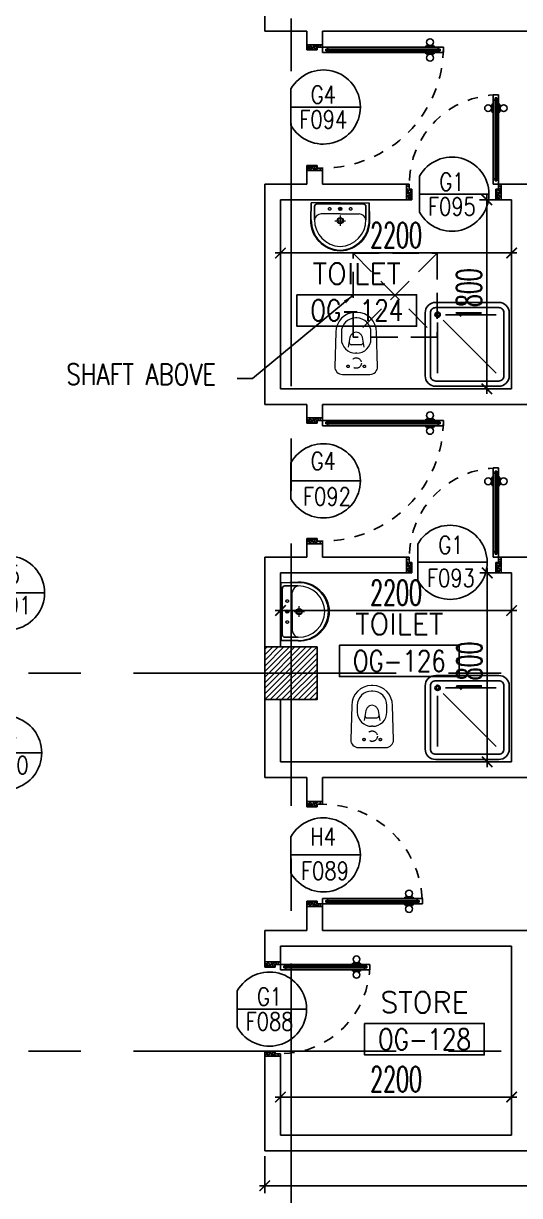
# Model space of a CAD drawing. Extents: x 276011.4 to 276105.3, y 57291.9 to 57371.4.
# Drawn here: x 276085.07 to 276089.79, y 57308.19 to 57319.35 of the extents above; entities that cross this region are included whole.
import ezdxf
from ezdxf.enums import TextEntityAlignment as Align

# ---------------------------------------------------------------- set-up
doc = ezdxf.new("R2010")
doc.units = 0
doc.header["$MEASUREMENT"] = 0
doc.header["$PDMODE"] = 34
for name, pattern in [('CENTERX2', [4, 2.5, -0.5, 0.5, -0.5]), ('DASHED', [0.75, 0.5, -0.25]), ('HIDDEN', [0.375, 0.25, -0.125]), ('HIDDEN2', [0.1875, 0.125, -0.0625])]:
    doc.linetypes.add(name, pattern=pattern)
doc.layers.get('0').update_dxf_attribs({"linetype": 'CONTINUOUS'})
doc.layers.get('DEFPOINTS').update_dxf_attribs({"linetype": 'CONTINUOUS'})
for name, color, linetype in [('AXES', 11, 'CENTERX2'), ('COL', 5, 'CONTINUOUS'), ('DIM', 4, 'CONTINUOUS'), ('DOOR', 7, 'CONTINUOUS'), ('DOOR-CR', 2, 'CONTINUOUS'), ('DOOR-NO', 3, 'CONTINUOUS'), ('FIX', 3, 'CONTINUOUS'), ('HAT', 8, 'CONTINUOUS'), ('RM-BOX', 4, 'CONTINUOUS'), ('RM-NAME', 2, 'CONTINUOUS'), ('RM-NO', 2, 'CONTINUOUS'), ('SHAFT', 3, 'CONTINUOUS'), ('WALL', 2, 'CONTINUOUS')]:
    doc.layers.add(name, color=color, linetype=linetype)
doc.styles.add('ROMANS', font='ROMANS.shx', dxfattribs={"width": 0.6})
doc.dimstyles.new('STANDARD in', dxfattribs={"dimtxt": 0.24, "dimasz": 0.1, "dimexe": 0.07, "dimexo": 0.05, "dimgap": 0.05, "dimtad": 1, "dimdec": 0, "dimlfac": 1000, "dimzin": 0, "dimdsep": 46, "dimtxsty": 'ROMANS', "dimblk": 'ARCHTICK', "dimcen": 0.05, "dimdle": 0.05, "dimclrd": 4, "dimclre": 4, "dimclrt": 2, "dimadec": 0, "dimazin": 0, "dimtfac": 1, "dimtdec": 0, "dimtmove": 2, "dimatfit": 3, "dimfxl": 0, "dimtolj": 1, "dimtzin": 0, "dimarcsym": 0})

# ---------------------------------------------------------------- blocks, each defined once
blk = doc.blocks.new('DD1')
at = {"layer": 'DOOR-CR'}
blk.add_line((-308, 0), (353, 0), dxfattribs=at)
blk.add_lwpolyline([(-308, -173, 3.820224), (-308, 173)], format="xyb", close=True, dxfattribs=at)
at = {"layer": 'DOOR-NO', "color": 255, "style": 'ROMANS', "width": 0.8}
for tag, p in [('G', (0, 184)), ('000', (0, -141))]:
    blk.add_attdef(tag, text='', height=204, dxfattribs=at).set_placement(p, align=Align.MIDDLE)
blk = doc.blocks.new('*X72')
at = {"color": 0}
for p, q in [((245928, 132650), (246428, 133150)), ((245929, 132703), (246375, 133150)), ((245929, 132756), (246322, 133150)), ((245929, 132809), (246269, 133150)), ((245929, 132862), (246216, 133150)), ((245929, 132915), (246163, 133150)), ((245929, 132968), (246110, 133150)), ((245929, 133021), (246057, 133150)), ((245929, 133074), (246004, 133150)), ((245929, 133127), (245951, 133150)), ((245981, 132650), (246429, 133097)), ((246034, 132650), (246429, 133044)), ((246087, 132650), (246429, 132991)), ((246140, 132650), (246429, 132938)), ((246193, 132650), (246429, 132885)), ((246246, 132650), (246429, 132832)), ((246299, 132650), (246429, 132779)), ((246353, 132650), (246429, 132726)), ((246406, 132650), (246429, 132673))]:
    blk.add_line(p, q, dxfattribs=at)
blk = doc.blocks.new('COL50')
at = {"layer": 'COL'}
blk.add_lwpolyline([(-250, 250), (-250, -250), (250, -250), (250, 250)], close=True, dxfattribs=at)
blk = doc.blocks.new('DOOR100')
at = {"layer": 'DOOR', "color": 0, "linetype": 'ByBlock'}
for p, q in [((-25, 1300), (-75, 1300)), ((-75, 1300), (-25, 1300)), ((-75, 1250), (-75, 1300)), ((-58, 1250), (-75, 1250)), ((-42, 1270), (-58, 1270)), ((-58, 1250), (-58, 1270)), ((-42, 1250), (-42, 1270)), ((-25, 1250), (-42, 1250)), ((-25, 1250), (-25, 1300)), ((-82, 1205), (-91, 1205)), ((-91, 1205), (-91, 1140)), ((-82, 1140), (-91, 1140)), ((-75, 1218), (-82, 1218)), ((-82, 1128), (-82, 1218)), ((-82, 1205), (-82, 1140)), ((-75, 1128), (-82, 1128)), ((-25, 1218), (-18, 1218)), ((-25, 1128), (-18, 1128)), ((-18, 1128), (-18, 1218)), ((-18, 1205), (-9, 1205)), ((-18, 1205), (-18, 1140)), ((-18, 1140), (-9, 1140)), ((-9, 1205), (-9, 1140)), ((-1200, 0), (-1200, 150)), ((-1200, 150), (-1175, 150)), ((-1200, 150), (-1200, 0)), ((-1175, 150), (-1175, 100)), ((-75, 200), (-58, 200)), ((-75, 150), (-75, 200)), ((-75, 150), (-25, 150)), ((-58, 200), (-58, 180)), ((-58, 180), (-42, 180)), ((-42, 200), (-25, 200)), ((-42, 180), (-42, 200)), ((-25, 200), (-25, 150)), ((0, 150), (-25, 150)), ((-25, 150), (-25, 100)), ((0, 150), (0, 0)), ((-1150, 0), (-1200, 0)), ((-1175, 100), (-1150, 100)), ((-1150, 100), (-1150, 0)), ((-50, 100), (-50, 0)), ((-25, 100), (-50, 100)), ((-50, 0), (0, 0))]:
    blk.add_line(p, q, dxfattribs=at)
at = {"layer": 'DOOR', "linetype": 'ByBlock'}
for p, q in [((-75, 1250), (-75, 200)), ((-58, 200), (-58, 1250)), ((-42, 200), (-42, 1250)), ((-25, 200), (-25, 1250)), ((0, 0), (0, 150))]:
    blk.add_line(p, q, dxfattribs=at)
at = {"layer": 'DOOR', "color": 9, "linetype": 'ByBlock'}
for p, q in [((-1150, 0), (-1200, 114)), ((-50, 0), (0, 114)), ((-1150, 0), (-1200, 40)), ((-1150, 0), (-1163, 100)), ((-50, 0), (-37, 100)), ((-50, 0), (0, 40))]:
    blk.add_line(p, q, dxfattribs=at)
at = {"layer": 'DOOR', "color": 0, "linetype": 'ByBlock'}
for centre in [(-124, 1173), (24, 1173)]:
    blk.add_circle(centre, 32.4, dxfattribs=at)
at = {"layer": 'DOOR', "linetype": 'HIDDEN', "ltscale": 0.5}
blk.add_arc((-25, 150), 1150, 90, 180.0001, dxfattribs=at)
at = {"layer": 'DOOR', "color": 9, "linetype": 'ByBlock'}
for centre, radius, start, end in [((-1150, 0), 154, 103.7142, 108.8947), ((-1150, 0), 134, 100.72, 111.8402), ((-50, 0), 134, 68.1598, 79.28), ((-50, 0), 154, 71.1053, 76.2858), ((-1150, 0), 94.4, 90, 121.9818), ((-1150, 0), 74.4, 90, 132.2236), ((-1150, 0), 54.4, 90, 156.7926), ((-1150, 0), 34.4, 90, 180), ((-1150, 0), 14.4, 90, 180), ((-50, 0), 94.4, 58.0182, 90), ((-50, 0), 74.4, 47.7764, 90), ((-50, 0), 54.4, 23.2074, 90), ((-50, 0), 34.4, 0, 90), ((-50, 0), 14.4, 0, 90), ((-50, 0), 114, 64.0838, 77.3774)]:
    blk.add_arc(centre, radius, start, end, dxfattribs=at)
blk = doc.blocks.new('DOOR90')
at = {"layer": 'DOOR', "color": 0, "linetype": 'ByBlock'}
for p, q in [((-150, 0), (-150, -25)), ((-150, 0), (0, 0)), ((0, -50), (0, 0)), ((-1000, -25), (-1000, -75)), ((-1000, -75), (-1000, -25)), ((-950, -25), (-1000, -25)), ((-950, -75), (-1000, -75)), ((-970, -42), (-970, -58)), ((-950, -42), (-970, -42)), ((-950, -58), (-970, -58)), ((-950, -25), (-950, -42)), ((-950, -58), (-950, -75)), ((-918, -25), (-918, -18)), ((-828, -18), (-918, -18)), ((-918, -75), (-918, -82)), ((-828, -82), (-918, -82)), ((-905, -18), (-905, -9)), ((-905, -9), (-840, -9)), ((-905, -18), (-840, -18)), ((-905, -82), (-905, -91)), ((-905, -82), (-840, -82)), ((-905, -91), (-840, -91)), ((-840, -18), (-840, -9)), ((-840, -82), (-840, -91)), ((-828, -25), (-828, -18)), ((-828, -75), (-828, -82)), ((-200, -42), (-200, -25)), ((-200, -25), (-150, -25)), ((-180, -42), (-200, -42)), ((-200, -75), (-200, -58)), ((-200, -58), (-180, -58)), ((-150, -75), (-200, -75)), ((-180, -58), (-180, -42)), ((-150, -75), (-150, -25)), ((-150, -25), (-100, -25)), ((-100, -25), (-100, -50)), ((-100, -50), (0, -50)), ((-150, -900), (-150, -875)), ((-150, -875), (-100, -875)), ((-100, -850), (0, -850)), ((-100, -875), (-100, -850)), ((0, -850), (0, -900)), ((0, -900), (-150, -900)), ((-150, -900), (0, -900))]:
    blk.add_line(p, q, dxfattribs=at)
at = {"layer": 'DOOR', "color": 9, "linetype": 'ByBlock'}
for p, q in [((0, -50), (-114, 0)), ((0, -50), (-40, 0)), ((0, -50), (-100, -37)), ((0, -850), (-114, -900)), ((0, -850), (-100, -863)), ((0, -850), (-40, -900))]:
    blk.add_line(p, q, dxfattribs=at)
at = {"layer": 'DOOR', "linetype": 'ByBlock'}
for p, q in [((-200, -25), (-950, -25)), ((-200, -42), (-950, -42)), ((-200, -58), (-950, -58)), ((-950, -75), (-200, -75))]:
    blk.add_line(p, q, dxfattribs=at)
at = {"layer": 'DOOR', "color": 0, "linetype": 'ByBlock'}
for centre in [(-873, 24), (-873, -124)]:
    blk.add_circle(centre, 32.4, dxfattribs=at)
at = {"layer": 'DOOR', "color": 9, "linetype": 'ByBlock'}
for centre, radius, start, end in [((0, -50), 154, 161.1053, 166.2858), ((0, -50), 134, 158.1598, 169.28), ((0, -50), 94.4, 148.0182, 180), ((0, -50), 74.4, 137.7764, 180), ((0, -50), 114, 154.0838, 167.3774), ((0, -50), 54.4, 113.2074, 180), ((0, -50), 34.4, 90, 180), ((0, -50), 14.4, 90, 180), ((0, -850), 154, 193.7142, 198.8947), ((0, -850), 134, 190.72, 201.8402), ((0, -850), 94.4, 180, 211.9818), ((0, -850), 74.4, 180, 222.2236), ((0, -850), 54.4, 180, 246.7926), ((0, -850), 34.4, 180, 270), ((0, -850), 14.4, 180, 270)]:
    blk.add_arc(centre, radius, start, end, dxfattribs=at)
at = {"layer": 'DOOR', "linetype": 'HIDDEN', "ltscale": 0.5}
blk.add_arc((-150, -25), 850, 180, 270, dxfattribs=at)
blk = doc.blocks.new('RM1')
at = {"layer": 'RM-BOX'}
blk.add_lwpolyline([(570, -200), (-570, -200), (-570, -500), (570, -500)], close=True, dxfattribs=at)
at = {"layer": 'RM-NAME', "style": 'ROMANS'}
for tag, p in [('ROOMNAME1', (0, 324)), ('ROOMNAME2', (0, 0))]:
    blk.add_attdef(tag, text='', height=200, dxfattribs=at).set_placement(p, align=Align.MIDDLE)
at = {"layer": 'RM-NO', "style": 'ROMANS', "width": 0.8}
blk.add_attdef('ROOMNO', text='', height=200, dxfattribs=at).set_placement((0, -350), align=Align.MIDDLE)
blk = doc.blocks.new('_ARCHTICK')
at = {"color": 0, "linetype": 'ByBlock', "const_width": 0.15}
blk.add_lwpolyline([(-0.5, -0.5), (0.5, 0.5)], dxfattribs=at)
blk = doc.blocks.new('*D217')
at = {"layer": 'DEFPOINTS', "color": 0, "linetype": 'ByBlock', "ltscale": 0.3}
for p in [(276087.515, 57317.166), (276087.515, 57316.602), (276089.715, 57316.602)]:
    blk.add_point(p, dxfattribs=at)
at = {"layer": 'DIM', "color": 4, "linetype": 'ByBlock', "lineweight": -2, "ltscale": 0.3}
for p, q in [((276087.515, 57316.652), (276087.515, 57317.236)), ((276089.715, 57316.652), (276089.715, 57317.236)), ((276089.765, 57317.166), (276087.465, 57317.166))]:
    blk.add_line(p, q, dxfattribs=at)
at = {"layer": 'DIM', "color": 4, "linetype": 'ByBlock', "lineweight": -2, "ltscale": 0.3, "xscale": 0.1, "yscale": 0.1, "zscale": 0.1, "rotation": 180}
blk.add_blockref('_ARCHTICK', (276087.515, 57317.166), dxfattribs=at)
at = {"layer": 'DIM', "color": 4, "linetype": 'ByBlock', "lineweight": -2, "ltscale": 0.3, "xscale": 0.1, "yscale": 0.1, "zscale": 0.1}
blk.add_blockref('_ARCHTICK', (276089.715, 57317.166), dxfattribs=at)
at = {"layer": 'DIM', "color": 2, "linetype": 'ByBlock', "ltscale": 0.3, "insert": (276088.615, 57317.336), "char_height": 0.24, "attachment_point": 5, "style": 'ROMANS'}
blk.add_mtext('\\A1;2200', dxfattribs=at)
blk = doc.blocks.new('*D216')
at = {"layer": 'DEFPOINTS', "color": 0, "linetype": 'ByBlock', "ltscale": 0.3}
for p in [(276089.715, 57317.673), (276089.479, 57315.873), (276089.715, 57315.873)]:
    blk.add_point(p, dxfattribs=at)
at = {"layer": 'DIM', "color": 4, "linetype": 'ByBlock', "lineweight": -2, "ltscale": 0.3}
for p, q in [((276089.665, 57317.673), (276089.409, 57317.673)), ((276089.479, 57317.723), (276089.479, 57315.823)), ((276089.665, 57315.873), (276089.409, 57315.873))]:
    blk.add_line(p, q, dxfattribs=at)
at = {"layer": 'DIM', "color": 4, "linetype": 'ByBlock', "lineweight": -2, "ltscale": 0.3, "xscale": 0.1, "yscale": 0.1, "zscale": 0.1}
for p, rotation in [((276089.479, 57317.673), 90), ((276089.479, 57315.873), 270)]:
    blk.add_blockref('_ARCHTICK', p, dxfattribs=dict(at, rotation=rotation))
at = {"layer": 'DIM', "color": 2, "linetype": 'ByBlock', "ltscale": 0.3, "insert": (276089.309, 57316.773), "char_height": 0.24, "attachment_point": 5, "rotation": 90, "style": 'ROMANS'}
blk.add_mtext('\\A1;1800', dxfattribs=at)
blk = doc.blocks.new('*D213')
at = {"layer": 'DEFPOINTS', "color": 0, "linetype": 'ByBlock', "ltscale": 0.3}
for p in [(276087.515, 57314.118), (276089.715, 57314.118), (276087.515, 57313.76)]:
    blk.add_point(p, dxfattribs=at)
at = {"layer": 'DIM', "color": 4, "linetype": 'ByBlock', "lineweight": -2, "ltscale": 0.3}
for p, q in [((276087.515, 57314.068), (276087.515, 57313.69)), ((276089.715, 57314.068), (276089.715, 57313.69)), ((276089.765, 57313.76), (276087.465, 57313.76))]:
    blk.add_line(p, q, dxfattribs=at)
at = {"layer": 'DIM', "color": 4, "linetype": 'ByBlock', "lineweight": -2, "ltscale": 0.3, "xscale": 0.1, "yscale": 0.1, "zscale": 0.1, "rotation": 180}
blk.add_blockref('_ARCHTICK', (276087.515, 57313.76), dxfattribs=at)
at = {"layer": 'DIM', "color": 4, "linetype": 'ByBlock', "lineweight": -2, "ltscale": 0.3, "xscale": 0.1, "yscale": 0.1, "zscale": 0.1}
blk.add_blockref('_ARCHTICK', (276089.715, 57313.76), dxfattribs=at)
at = {"layer": 'DIM', "color": 2, "linetype": 'ByBlock', "ltscale": 0.3, "insert": (276088.615, 57313.93), "char_height": 0.24, "attachment_point": 5, "style": 'ROMANS'}
blk.add_mtext('\\A1;2200', dxfattribs=at)
blk = doc.blocks.new('*D212')
at = {"layer": 'DEFPOINTS', "color": 0, "linetype": 'ByBlock', "ltscale": 0.3}
for p in [(276089.715, 57314.118), (276089.483, 57312.318), (276089.715, 57312.318)]:
    blk.add_point(p, dxfattribs=at)
at = {"layer": 'DIM', "color": 4, "linetype": 'ByBlock', "lineweight": -2, "ltscale": 0.3}
for p, q in [((276089.665, 57314.118), (276089.413, 57314.118)), ((276089.483, 57314.168), (276089.483, 57312.268)), ((276089.665, 57312.318), (276089.413, 57312.318))]:
    blk.add_line(p, q, dxfattribs=at)
at = {"layer": 'DIM', "color": 4, "linetype": 'ByBlock', "lineweight": -2, "ltscale": 0.3, "xscale": 0.1, "yscale": 0.1, "zscale": 0.1}
for p, rotation in [((276089.483, 57314.118), 90), ((276089.483, 57312.318), 270)]:
    blk.add_blockref('_ARCHTICK', p, dxfattribs=dict(at, rotation=rotation))
at = {"layer": 'DIM', "color": 2, "linetype": 'ByBlock', "ltscale": 0.3, "insert": (276089.313, 57313.218), "char_height": 0.24, "attachment_point": 5, "rotation": 90, "style": 'ROMANS'}
blk.add_mtext('\\A1;1800', dxfattribs=at)
blk = doc.blocks.new('*D209')
at = {"layer": 'DEFPOINTS', "color": 0, "linetype": 'ByBlock', "ltscale": 0.3}
for p in [(276087.515, 57309.125), (276087.515, 57308.763), (276089.715, 57308.763)]:
    blk.add_point(p, dxfattribs=at)
at = {"layer": 'DIM', "color": 4, "linetype": 'ByBlock', "lineweight": -2, "ltscale": 0.3}
for p, q in [((276087.515, 57308.813), (276087.515, 57309.195)), ((276089.715, 57308.813), (276089.715, 57309.195)), ((276089.765, 57309.125), (276087.465, 57309.125))]:
    blk.add_line(p, q, dxfattribs=at)
at = {"layer": 'DIM', "color": 4, "linetype": 'ByBlock', "lineweight": -2, "ltscale": 0.3, "xscale": 0.1, "yscale": 0.1, "zscale": 0.1, "rotation": 180}
blk.add_blockref('_ARCHTICK', (276087.515, 57309.125), dxfattribs=at)
at = {"layer": 'DIM', "color": 4, "linetype": 'ByBlock', "lineweight": -2, "ltscale": 0.3, "xscale": 0.1, "yscale": 0.1, "zscale": 0.1}
blk.add_blockref('_ARCHTICK', (276089.715, 57309.125), dxfattribs=at)
at = {"layer": 'DIM', "color": 2, "linetype": 'ByBlock', "ltscale": 0.3, "insert": (276088.615, 57309.295), "char_height": 0.24, "attachment_point": 5, "style": 'ROMANS'}
blk.add_mtext('\\A1;2200', dxfattribs=at)
blk = doc.blocks.new('*D205')
at = {"layer": 'DEFPOINTS', "color": 0, "linetype": 'ByBlock', "ltscale": 0.3}
for p in [(276087.365, 57308.613), (276094.565, 57308.688), (276087.365, 57308.28)]:
    blk.add_point(p, dxfattribs=at)
at = {"layer": 'DIM', "color": 4, "linetype": 'ByBlock', "lineweight": -2, "ltscale": 0.3}
for p, q in [((276094.565, 57308.638), (276094.565, 57308.21)), ((276087.365, 57308.563), (276087.365, 57308.21)), ((276094.615, 57308.28), (276087.315, 57308.28))]:
    blk.add_line(p, q, dxfattribs=at)
at = {"layer": 'DIM', "color": 4, "linetype": 'ByBlock', "lineweight": -2, "ltscale": 0.3, "xscale": 0.1, "yscale": 0.1, "zscale": 0.1, "rotation": 180}
blk.add_blockref('_ARCHTICK', (276087.365, 57308.28), dxfattribs=at)
at = {"layer": 'DIM', "color": 4, "linetype": 'ByBlock', "lineweight": -2, "ltscale": 0.3, "xscale": 0.1, "yscale": 0.1, "zscale": 0.1}
blk.add_blockref('_ARCHTICK', (276094.565, 57308.28), dxfattribs=at)
at = {"layer": 'DIM', "color": 2, "linetype": 'ByBlock', "ltscale": 0.3, "insert": (276090.965, 57308.45), "char_height": 0.24, "attachment_point": 5, "style": 'ROMANS'}
blk.add_mtext('\\A1;7200', dxfattribs=at)
blk = doc.blocks.new('DOOR-10')
at = {"layer": 'DOOR', "color": 0, "linetype": 'ByBlock'}
for p, q in [((-83, 1005), (-92, 1005)), ((-92, 1005), (-92, 940)), ((-76, 1018), (-83, 1018)), ((-83, 928), (-83, 1018)), ((-83, 1005), (-83, 940)), ((-26, 1100), (-76, 1100)), ((-76, 1100), (-26, 1100)), ((-76, 1050), (-76, 1100)), ((-59, 1050), (-76, 1050)), ((-43, 1070), (-59, 1070)), ((-59, 1050), (-59, 1070)), ((-43, 1050), (-43, 1070)), ((-26, 1050), (-43, 1050)), ((-26, 1050), (-26, 1100)), ((-26, 1018), (-18, 1018)), ((-18, 928), (-18, 1018)), ((-18, 1005), (-9, 1005)), ((-18, 1005), (-18, 940)), ((-9, 1005), (-9, 940)), ((-83, 940), (-92, 940)), ((-76, 928), (-83, 928)), ((-26, 928), (-18, 928)), ((-18, 940), (-9, 940)), ((-1001, 0), (-1001, 150)), ((-1001, 150), (-976, 150)), ((-1001, 150), (-1001, 0)), ((-976, 150), (-976, 100)), ((-76, 200), (-59, 200)), ((-76, 150), (-76, 200)), ((-76, 150), (-26, 150)), ((-59, 200), (-59, 180)), ((-59, 180), (-43, 180)), ((-43, 200), (-26, 200)), ((-43, 180), (-43, 200)), ((-26, 200), (-26, 150)), ((-1, 150), (-26, 150)), ((-26, 150), (-26, 100)), ((-951, 0), (-1001, 0)), ((-976, 100), (-951, 100)), ((-951, 100), (-951, 0)), ((-51, 100), (-51, 0)), ((-26, 100), (-51, 100)), ((-51, 0), (-1, 0))]:
    blk.add_line(p, q, dxfattribs=at)
at = {"layer": 'DOOR', "linetype": 'ByBlock'}
for p, q in [((-76, 1050), (-76, 200)), ((-59, 200), (-59, 1050)), ((-43, 200), (-43, 1050)), ((-26, 200), (-26, 1050))]:
    blk.add_line(p, q, dxfattribs=at)
at = {"layer": 'DOOR', "color": 9, "linetype": 'ByBlock'}
for p, q in [((-951, 0), (-1001, 114)), ((-51, 0), (-1, 114)), ((-1, 0), (-1, 150)), ((-951, 0), (-1001, 40)), ((-951, 0), (-964, 100)), ((-51, 0), (-37, 100)), ((-51, 0), (-1, 40))]:
    blk.add_line(p, q, dxfattribs=at)
at = {"layer": 'DOOR', "color": 0, "linetype": 'ByBlock'}
for centre in [(-124, 973), (23, 973)]:
    blk.add_circle(centre, 32.4, dxfattribs=at)
at = {"layer": 'DOOR', "linetype": 'HIDDEN', "ltscale": 0.5}
blk.add_arc((-23, 149), 952, 93.1482, 179.9482, dxfattribs=at)
at = {"layer": 'DOOR', "color": 9, "linetype": 'ByBlock'}
for centre, radius, start, end in [((-951, 0), 154, 103.7142, 108.8947), ((-951, 0), 134, 100.72, 111.8402), ((-51, 0), 134, 68.1598, 79.28), ((-51, 0), 154, 71.1053, 76.2858), ((-951, 0), 94.4, 90, 121.9818), ((-951, 0), 74.4, 90, 132.2236), ((-951, 0), 54.4, 90, 156.7926), ((-951, 0), 34.4, 90, 180), ((-951, 0), 14.4, 90, 180), ((-51, 0), 94.4, 58.0182, 90), ((-51, 0), 74.4, 47.7764, 90), ((-51, 0), 54.4, 23.2074, 90), ((-51, 0), 34.4, 0, 90), ((-51, 0), 14.4, 0, 90), ((-51, 0), 114, 64.0838, 77.3774)]:
    blk.add_arc(centre, radius, start, end, dxfattribs=at)
blk = doc.blocks.new('LAV1')
at = {"layer": 'FIX', "linetype": 'DASHED', "lineweight": 20, "ltscale": 0.05}
for p, q in [((0, 170), (0, 270)), ((0, 170), (0, 270)), ((50, 220), (-50, 220))]:
    blk.add_line(p, q, dxfattribs=at)
at = {"layer": 'FIX', "linetype": 'ByBlock', "ltscale": 0.3}
for p, q in [((-280, 210), (-275, 50)), ((-245, 210), (-245, 85)), ((245, 210), (245, 85)), ((280, 210), (275, 50)), ((0, 60), (-220, 60)), ((0, 60), (220, 60))]:
    blk.add_line(p, q, dxfattribs=at)
at = {"layer": 'FIX', "linetype": 'Continuous', "lineweight": 20}
for p, q in [((-275, 210), (-275, 50)), ((0, 155), (-181, 155)), ((0, 155), (181, 155)), ((275, 210), (275, 50)), ((0, 50), (-275, 50)), ((0, 50), (-252, 50)), ((0, 50), (252, 50)), ((0, 50), (275, 50))]:
    blk.add_line(p, q, dxfattribs=at)
at = {"layer": 'FIX', "lineweight": 20}
for p, q in [((0, 92), (0, 123)), ((16, 107), (-15, 107))]:
    blk.add_line(p, q, dxfattribs=at)
for centre, radius in [((0, 220), 29.5), ((0, 220), 22.5), ((0, 107), 15.5)]:
    blk.add_circle(centre, radius, dxfattribs=at)
at = {"layer": 'FIX', "linetype": 'HIDDEN', "lineweight": 20, "ltscale": 0.05}
for centre in [(-100, 107), (100, 107)]:
    blk.add_circle(centre, 12.4, dxfattribs=at)
at = {"layer": 'FIX', "linetype": 'ByBlock', "ltscale": 0.3}
for centre, radius, start, end in [((7, 220), 287, 91.3776, 182.0064), ((-7, 220), 287, 357.9936, 88.6224), ((-220, 85), 24.9, 179.7021, 269.9486), ((220, 85), 24.9, 270.0514, 0.2979)]:
    blk.add_arc(centre, radius, start, end, dxfattribs=at)
at = {"layer": 'FIX', "linetype": 'Continuous', "lineweight": 20}
for centre, radius, start, end in [((8, 217), 283, 91.6988, 181.351), ((8, 212), 253, 91.7328, 180.4884), ((-8, 217), 283, 358.649, 88.3012), ((-8, 212), 253, 359.5116, 88.2672), ((-179, 222), 66.9, 190.2006, 268.0786), ((179, 222), 66.9, 271.9214, 349.7994)]:
    blk.add_arc(centre, radius, start, end, dxfattribs=at)
blk = doc.blocks.new('WC1')
at = {"layer": 'FIX', "lineweight": 20}
for p, q in [((-210, 204), (-538, 194)), ((-475, 141), (-538, 141)), ((-727, 5), (-727, -5)), ((-674, 5), (-674, -5)), ((-534, 24), (-540, 0)), ((-540, 0), (-534, -24)), ((-395, 76), (-490, 60)), ((-339, 5), (-339, -5)), ((-490, -60), (-395, -76)), ((-538, -141), (-475, -141)), ((-538, -194), (-210, -204))]:
    blk.add_line(p, q, dxfattribs=at)
at = {"layer": 'FIX', "linetype": 'Continuous', "lineweight": 20}
blk.add_line((-420, -47), (-420, 45), dxfattribs=at)
at = {"layer": 'FIX', "lineweight": 20}
blk.add_lwpolyline([(-213, -204), (-210, -204, 0.414214), (-137, -131), (-137, 0), (-137, 131, 0.414214), (-210, 204)], format="xyb", dxfattribs=at)
at = {"layer": 'FIX', "linetype": 'HIDDEN2', "lineweight": 20, "ltscale": 0.3}
blk.add_circle((-245, 0), 49.8, dxfattribs=at)
at = {"layer": 'FIX', "linetype": 'HIDDEN', "lineweight": 20, "ltscale": 0.05}
for centre in [(-213, 78), (-213, -77)]:
    blk.add_circle(centre, 11.6, dxfattribs=at)
at = {"layer": 'FIX', "lineweight": 20}
for centre, radius, start, end in [((-538, 5), 189, 90, 180), ((-538, 5), 136, 90, 180), ((-475, 5), 136, 360, 90), ((-473, -7), 68.2, 128.9242, 152.8468), ((-464, -18), 82, 108.496, 128.9242), ((-538, -5), 189, 180, 270), ((-538, -5), 136, 180, 270), ((-473, 7), 68.2, 207.1532, 231.0758), ((-464, 18), 82, 231.0758, 251.504), ((-475, -5), 136, 270, 0)]:
    blk.add_arc(centre, radius, start, end, dxfattribs=at)
at = {"layer": 'FIX', "linetype": 'Continuous', "lineweight": 20}
for centre, start, end in [((-443, 46), 357.6662, 91.6121), ((-442, -46), 268.3879, 2.3338)]:
    blk.add_arc(centre, 22.3, start, end, dxfattribs=at)
blk = doc.blocks.new('SHR1')
at = {"layer": 'FIX'}
for p, q in [((-196, 196), (-700, 700)), ((-143, 218), (-143, 700)), ((-218, 143), (-700, 143))]:
    blk.add_line(p, q, dxfattribs=at)
for points in [[(-825, 125), (-825, 725, -0.414214), (-725, 825), (-125, 825, -0.414214), (-25, 725), (-25, 125, -0.414214), (-125, 25), (-725, 25, -0.414214)], [(-775, 125), (-775, 725, -0.414214), (-725, 775), (-125, 775, -0.414214), (-75, 725), (-75, 125, -0.414214), (-125, 75), (-725, 75, -0.414214)]]:
    blk.add_lwpolyline(points, format="xyb", close=True, dxfattribs=at)
for radius in [25, 15]:
    blk.add_circle((-143, 143), radius, dxfattribs=at)

msp = doc.modelspace()

# ---------------------------------------------------------------- linework, layer by layer
at = {"layer": 'AXES'}
for p, q in [((276087.6155, 57291.8986), (276087.6155, 57370.7113)), ((276104.6155, 57313.1629), (276052.5255, 57313.1629)), ((276104.6155, 57309.5629), (276077.0655, 57309.5629))]:
    msp.add_line(p, q, dxfattribs=at)
at = {"layer": 'SHAFT', "linetype": 'HIDDEN'}
for p, q in [((276088.2055, 57317.1629), (276089.0055, 57316.3629)), ((276089.0055, 57317.1629), (276088.2055, 57316.3629))]:
    msp.add_line(p, q, dxfattribs=at)
msp.add_lwpolyline([(276088.2055, 57317.1629), (276089.0055, 57317.1629), (276089.0055, 57316.3629), (276088.2055, 57316.3629)], close=True, dxfattribs=at)
at = {"layer": 'WALL'}
for p, q in [((276087.3655, 57320.1129), (276087.3655, 57319.2779)), ((276087.7655, 57319.2779), (276087.3655, 57319.2779)), ((276094.5655, 57319.2779), (276087.9155, 57319.2779)), ((276087.7655, 57317.8229), (276087.3655, 57317.8229)), ((276087.3655, 57317.8229), (276087.3655, 57315.7229)), ((276088.7155, 57317.8229), (276087.9155, 57317.8229)), ((276089.8655, 57317.8229), (276089.6155, 57317.8229)), ((276087.5155, 57317.6729), (276087.5155, 57315.8729)), ((276088.7155, 57317.6729), (276087.5155, 57317.6729)), ((276089.7155, 57317.6729), (276089.6155, 57317.6729)), ((276089.7155, 57315.8729), (276087.5155, 57315.8729)), ((276087.7655, 57315.7229), (276087.3655, 57315.7229)), ((276094.5655, 57315.7229), (276087.9155, 57315.7229)), ((276087.7655, 57314.2679), (276087.3655, 57314.2679)), ((276087.3655, 57314.2679), (276087.3655, 57312.1679)), ((276088.7155, 57314.2679), (276087.9155, 57314.2679)), ((276089.8655, 57314.2679), (276089.6155, 57314.2679)), ((276087.5155, 57314.1179), (276087.5155, 57313.4129)), ((276088.7155, 57314.1179), (276087.5155, 57314.1179)), ((276089.7155, 57314.1179), (276089.6155, 57314.1179)), ((276087.5155, 57312.9129), (276087.5155, 57312.3179)), ((276089.7155, 57312.3179), (276087.5155, 57312.3179)), ((276087.7655, 57312.1679), (276087.3655, 57312.1679)), ((276093.4655, 57312.1679), (276087.9155, 57312.1679)), ((276087.3655, 57310.7129), (276087.3655, 57310.4129)), ((276087.7655, 57310.7129), (276087.3655, 57310.7129)), ((276089.8655, 57310.7129), (276087.9155, 57310.7129)), ((276089.7155, 57310.5629), (276087.5155, 57310.5629)), ((276087.5155, 57310.5629), (276087.5155, 57310.4129)), ((276087.5155, 57310.4129), (276087.3655, 57310.4129)), ((276087.5155, 57309.5129), (276087.3655, 57309.5129)), ((276087.3655, 57309.5129), (276087.3655, 57308.6129)), ((276087.5155, 57309.5129), (276087.5155, 57308.7629)), ((276089.7155, 57308.7629), (276087.5155, 57308.7629)), ((276094.5655, 57308.6129), (276087.3655, 57308.6129))]:
    msp.add_line(p, q, dxfattribs=at)
at = {"layer": 'WALL', "linetype": 'ByBlock'}
for p, q in [((276087.7655, 57319.1504), (276087.7655, 57319.2779)), ((276087.9155, 57319.1504), (276087.9155, 57319.2779)), ((276087.9155, 57319.1504), (276087.7655, 57319.1504)), ((276087.7655, 57317.8229), (276087.7655, 57317.9504)), ((276087.9155, 57317.9504), (276087.7655, 57317.9504)), ((276087.9155, 57317.8229), (276087.9155, 57317.9504)), ((276088.7155, 57317.6729), (276088.7155, 57317.8229)), ((276089.6155, 57317.6729), (276089.6155, 57317.8229)), ((276089.7155, 57315.8729), (276089.7155, 57317.6729)), ((276087.7655, 57315.5954), (276087.7655, 57315.7229)), ((276087.9155, 57315.5954), (276087.9155, 57315.7229)), ((276087.9155, 57315.5954), (276087.7655, 57315.5954)), ((276087.7655, 57314.2679), (276087.7655, 57314.3954)), ((276087.9155, 57314.3954), (276087.7655, 57314.3954)), ((276087.9155, 57314.2679), (276087.9155, 57314.3954)), ((276088.7155, 57314.1179), (276088.7155, 57314.2679)), ((276089.6155, 57314.1179), (276089.6155, 57314.2679)), ((276089.7155, 57312.3179), (276089.7155, 57314.1179)), ((276087.7655, 57311.9404), (276087.7655, 57312.1679)), ((276087.9155, 57311.9404), (276087.9155, 57312.1679)), ((276087.9155, 57311.9404), (276087.7655, 57311.9404)), ((276087.7655, 57310.7129), (276087.7655, 57310.9404)), ((276087.9155, 57310.9404), (276087.7655, 57310.9404)), ((276087.9155, 57310.7129), (276087.9155, 57310.9404)), ((276089.7155, 57308.7629), (276089.7155, 57310.5629))]:
    msp.add_line(p, q, dxfattribs=at)
at = {"layer": 'WALL', "linetype": 'ByBlock', "ltscale": 0.3}
msp.add_lwpolyline([(276087.8655, 57313.4129), (276087.3655, 57313.4129), (276087.3655, 57312.9129), (276087.8655, 57312.9129)], close=True, dxfattribs=at)

# ---------------------------------------------------------------- block references
at = {"layer": 'COL', "xscale": -0.001, "yscale": 0.001, "zscale": 0.001}
msp.add_blockref('COL50', (276087.6155, 57313.1629), dxfattribs=at)
at = {"layer": 'DOOR', "color": 0, "linetype": 'ByBlock', "yscale": 0.001, "zscale": 0.001}
for name, p, xscale, rotation in [('DOOR100', (276087.7655, 57319.1504), -0.001, 270), ('DOOR90', (276089.6155, 57317.6729), 0.001, 270), ('DOOR100', (276087.7655, 57315.5954), -0.001, 270), ('DOOR90', (276089.6155, 57314.1179), 0.001, 270.012627119592)]:
    msp.add_blockref(name, p, dxfattribs=dict(at, xscale=xscale, rotation=rotation))
at = {"layer": 'DOOR', "color": 0, "linetype": 'ByBlock', "ltscale": 0.3, "xscale": 0.001, "yscale": 0.001, "zscale": 0.001, "rotation": 270}
msp.add_blockref('DOOR-10', (276087.7655, 57310.9397), dxfattribs=at)
at = {"layer": 'DOOR', "color": 0, "linetype": 'ByBlock', "xscale": -0.001, "yscale": 0.001, "zscale": 0.001}
msp.add_blockref('DOOR90', (276087.3655, 57310.4129), dxfattribs=at)
at = {"layer": 'DOOR-NO'}
ref = msp.add_blockref('DD1', (276087.9231, 57318.5563), dxfattribs=dict(at, xscale=0.001, yscale=0.001, zscale=0.001))
ref.add_attrib('G', 'G4', dxfattribs={"height": 0.17, "style": 'ROMANS', "width": 0.8}).set_placement((276087.9231, 57318.6742), align=Align.MIDDLE)
ref.add_attrib('000', 'F094', dxfattribs={"height": 0.17, "style": 'ROMANS', "width": 0.8}).set_placement((276087.9231, 57318.4384), align=Align.MIDDLE)
ref = msp.add_blockref('DD1', (276089.1468, 57317.7264), dxfattribs=dict(at, xscale=0.001, yscale=0.001, zscale=0.001))
ref.add_attrib('G', 'G1', dxfattribs={"height": 0.17, "style": 'ROMANS', "width": 0.8}).set_placement((276089.1468, 57317.8444), align=Align.MIDDLE)
ref.add_attrib('000', 'F095', dxfattribs={"height": 0.17, "style": 'ROMANS', "width": 0.8}).set_placement((276089.1468, 57317.6086), align=Align.MIDDLE)
ref = msp.add_blockref('DD1', (276087.9231, 57314.9954), dxfattribs=dict(at, xscale=0.001, yscale=0.001, zscale=0.001))
ref.add_attrib('G', 'G4', dxfattribs={"height": 0.17, "style": 'ROMANS', "width": 0.8}).set_placement((276087.922, 57315.1843), align=Align.MIDDLE)
ref.add_attrib('000', 'F092', dxfattribs={"height": 0.17, "style": 'ROMANS', "width": 0.8}).set_placement((276087.9576, 57314.8466), align=Align.MIDDLE)
ref = msp.add_blockref('DD1', (276089.1292, 57314.2193), dxfattribs=dict(at, xscale=0.001, yscale=0.001, zscale=0.001))
ref.add_attrib('G', 'G1', dxfattribs={"height": 0.17, "style": 'ROMANS', "width": 0.8}).set_placement((276089.1375, 57314.3845), align=Align.MIDDLE)
ref.add_attrib('000', 'F093', dxfattribs={"height": 0.17, "style": 'ROMANS', "width": 0.8}).set_placement((276089.1375, 57314.0704), align=Align.MIDDLE)
ref = msp.add_blockref('DD1', (276084.9168, 57313.9278), dxfattribs=dict(at, xscale=0.001, yscale=0.001, zscale=0.001))
ref.add_attrib('G', 'G5', dxfattribs={"height": 0.17, "style": 'ROMANS', "width": 0.8}).set_placement((276084.9168, 57314.1023), align=Align.MIDDLE)
ref.add_attrib('000', 'F091', dxfattribs={"height": 0.17, "style": 'ROMANS', "width": 0.8}).set_placement((276084.9168, 57313.8099), align=Align.MIDDLE)
ref = msp.add_blockref('DD1', (276084.8901, 57312.4041), dxfattribs=dict(at, xscale=0.001, yscale=0.001, zscale=0.001))
ref.add_attrib('G', 'G4', dxfattribs={"height": 0.17, "style": 'ROMANS', "width": 0.8}).set_placement((276084.8901, 57312.5741), align=Align.MIDDLE)
ref.add_attrib('000', 'F090', dxfattribs={"height": 0.17, "style": 'ROMANS', "width": 0.8}).set_placement((276084.8901, 57312.2863), align=Align.MIDDLE)
ref = msp.add_blockref('DD1', (276087.9231, 57311.432), dxfattribs=dict(at, xscale=0.001, yscale=0.001, zscale=0.001))
ref.add_attrib('G', 'H4', dxfattribs={"height": 0.17, "style": 'ROMANS', "width": 0.8}).set_placement((276087.9208, 57311.6054), align=Align.MIDDLE)
ref.add_attrib('000', 'F089', dxfattribs={"height": 0.17, "style": 'ROMANS', "width": 0.8}).set_placement((276087.9386, 57311.2795), align=Align.MIDDLE)
ref = msp.add_blockref('DD1', (276087.411, 57309.9629), dxfattribs=dict(at, xscale=0.001, yscale=0.001, zscale=0.001))
ref.add_attrib('G', 'G1', dxfattribs={"height": 0.17, "style": 'ROMANS', "width": 0.8}).set_placement((276087.411, 57310.0809), align=Align.MIDDLE)
ref.add_attrib('000', 'F088', dxfattribs={"height": 0.17, "style": 'ROMANS', "width": 0.8}).set_placement((276087.411, 57309.8451), align=Align.MIDDLE)
at = {"layer": 'FIX', "linetype": 'ByBlock', "ltscale": 0.3, "xscale": 0.001, "yscale": 0.001, "zscale": 0.001}
for p, rotation in [((276088.0835, 57317.6935), 180), ((276087.4726, 57313.7499), 270)]:
    msp.add_blockref('LAV1', p, dxfattribs=dict(at, rotation=rotation))
at = {"layer": 'FIX', "yscale": 0.001, "zscale": 0.001, "rotation": 270}
for name, p, xscale in [('SHR1', (276088.8675, 57316.7209), -0.001), ('WC1', (276088.2355, 57315.8729), 0.001), ('SHR1', (276088.8675, 57313.1659), -0.001), ('WC1', (276088.3875, 57312.3179), 0.001)]:
    msp.add_blockref(name, p, dxfattribs=dict(at, xscale=xscale))
at = {"layer": 'HAT', "xscale": 0.001, "yscale": 0.001, "zscale": 0.001}
msp.add_blockref('*X72', (275841.4369, 57180.2632), dxfattribs=at)
at = {"layer": 'RM-NAME'}
ref = msp.add_blockref('RM1', (276088.2411, 57316.9685), dxfattribs=dict(at, xscale=-0.001, yscale=0.001, zscale=0.001))
ref.add_attrib('ROOMNO', 'OG-124', dxfattribs={"layer": 'RM-NO', "height": 0.2, "style": 'ROMANS', "width": 0.8}).set_placement((276088.2411, 57316.6185), align=Align.MIDDLE)
ref.add_attrib('ROOMNAME2', 'TOILET', dxfattribs={"height": 0.2, "style": 'ROMANS'}).set_placement((276088.2411, 57316.9685), align=Align.MIDDLE)
ref = msp.add_blockref('RM1', (276088.6457, 57313.6303), dxfattribs=dict(at, xscale=-0.001, yscale=0.001, zscale=0.001))
ref.add_attrib('ROOMNO', 'OG-126', dxfattribs={"layer": 'RM-NO', "height": 0.2, "style": 'ROMANS', "width": 0.8}).set_placement((276088.6457, 57313.2803), align=Align.MIDDLE)
ref.add_attrib('ROOMNAME2', 'TOILET', dxfattribs={"height": 0.2, "style": 'ROMANS'}).set_placement((276088.6457, 57313.6303), align=Align.MIDDLE)
ref = msp.add_blockref('RM1', (276088.8852, 57310.0262), dxfattribs=dict(at, xscale=-0.001, yscale=0.001, zscale=0.001))
ref.add_attrib('ROOMNO', 'OG-128', dxfattribs={"layer": 'RM-NO', "height": 0.2, "style": 'ROMANS', "width": 0.8}).set_placement((276088.8852, 57309.6762), align=Align.MIDDLE)
ref.add_attrib('ROOMNAME2', 'STORE', dxfattribs={"height": 0.2, "style": 'ROMANS'}).set_placement((276088.8852, 57310.0262), align=Align.MIDDLE)

# ---------------------------------------------------------------- texts
at = {"layer": 'SHAFT', "color": 4, "style": 'ROMANS', "width": 0.8}
msp.add_text('SHAFT ABOVE', height=0.2, dxfattribs=at).set_placement((276086.1889, 57316.0101), align=Align.MIDDLE)

# ---------------------------------------------------------------- dimensions: what is measured, and where the dimension line sits
at = {"layer": 'DIM', "linetype": 'ByBlock', "ltscale": 0.3}
for base, p1, p2, picture, middle in [((276089.4794, 57315.8729), (276089.7155, 57317.6729), (276089.7155, 57315.8729), '*D216', (276089.3094, 57316.7729)), ((276089.483, 57312.3179), (276089.7155, 57314.1179), (276089.7155, 57312.3179), '*D212', (276089.313, 57313.2179))]:
    dim = msp.add_linear_dim(base=base, p1=p1, p2=p2, angle=90, dimstyle='STANDARD in', dxfattribs=at)
    dim.commit()
    dim.dimension.update_dxf_attribs({"geometry": picture, "text_midpoint": middle})
for base, p1, p2, picture, middle in [((276087.5155, 57317.1658), (276089.7155, 57316.6017), (276087.5155, 57316.6017), '*D217', (276088.6155, 57317.3358)), ((276087.5155, 57313.7599), (276089.7155, 57314.1179), (276087.5155, 57314.1179), '*D213', (276088.6155, 57313.9299)), ((276087.5155, 57309.1252), (276089.7155, 57308.7629), (276087.5155, 57308.7629), '*D209', (276088.6155, 57309.2952)), ((276087.3655, 57308.2798), (276094.5655, 57308.6879), (276087.3655, 57308.6129), '*D205', (276090.9655, 57308.4498))]:
    dim = msp.add_linear_dim(base=base, p1=p1, p2=p2, dimstyle='STANDARD in', dxfattribs=at)
    dim.commit()
    dim.dimension.update_dxf_attribs({"geometry": picture, "text_midpoint": middle})

# ---------------------------------------------------------------- leaders
at = {"layer": 'SHAFT', "color": 6, "linetype": 'ByBlock', "ltscale": 0.3}
msp.add_leader([(276088.2055, 57316.7629), (276087.2502, 57315.9713), (276087.1024, 57315.9713)], dimstyle='STANDARD in', dxfattribs=at)

doc.saveas('drawing.dxf')
